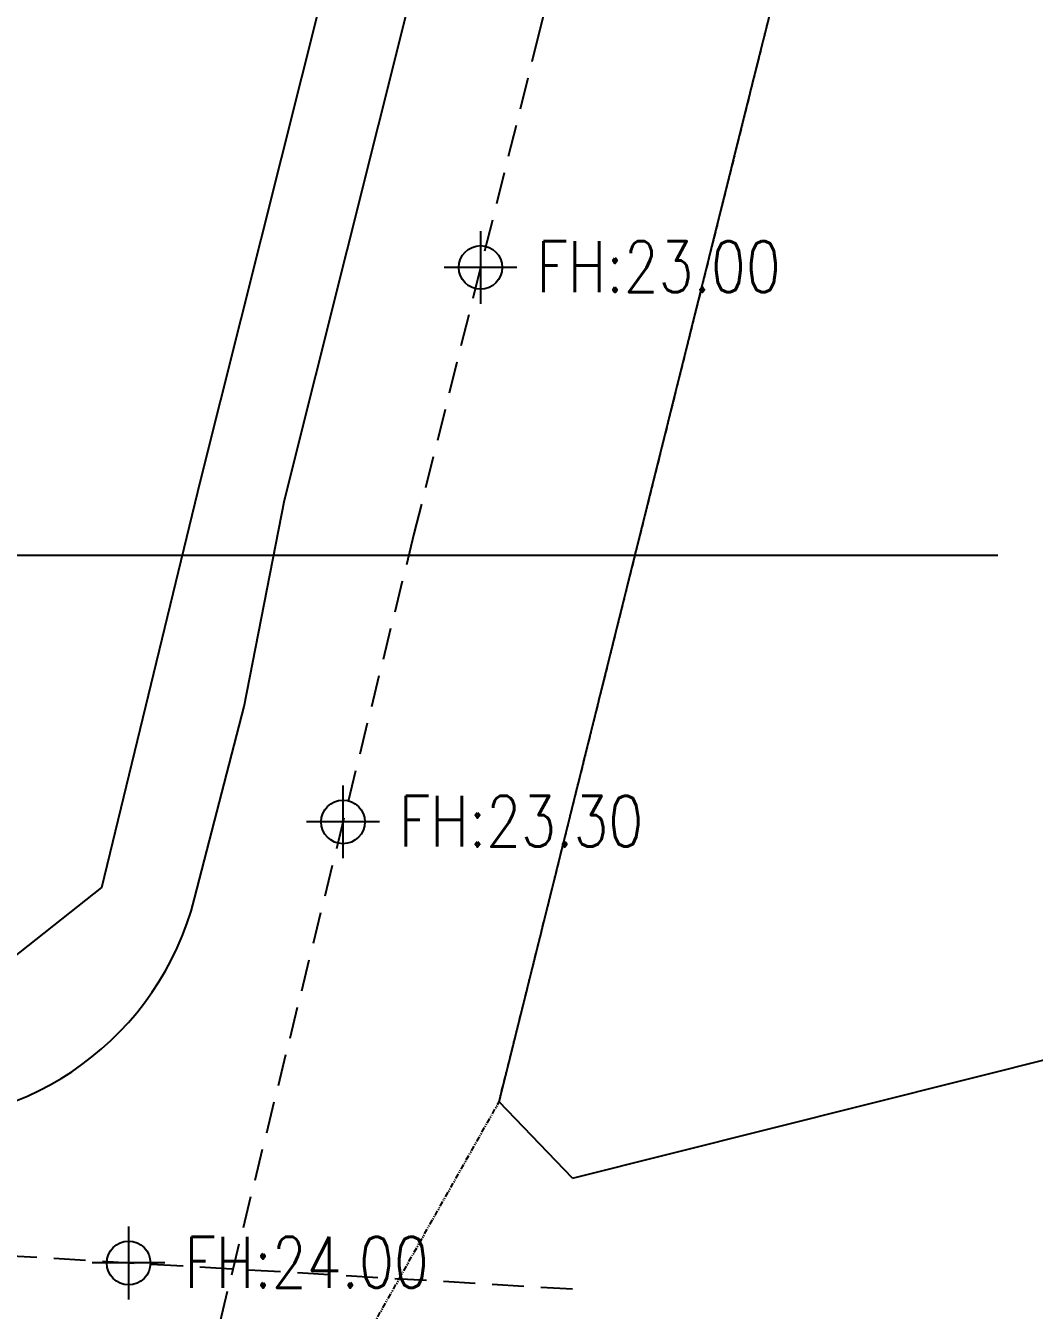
# Model space of a CAD drawing. Header units: millimetres. Extents: x 1145859089 to 1147511753, y -1047484727 to -1047247487.
# Drawn here: x 1147006341 to 1147030116, y -1047456856 to -1047426569 of the extents above; entities that cross this region are included whole.
import ezdxf
from ezdxf.xclip import XClip

# ---------------------------------------------------------------- set-up
doc = ezdxf.new("R2010")
doc.units = ezdxf.units.MM
doc.header["$LTSCALE"] = 100
doc.header["$MEASUREMENT"] = 0
doc.header["$XCLIPFRAME"] = 2
doc.linetypes.add('단지배치도$0$HID', pattern=[2.3, 1.5, -0.8])
doc.linetypes.add('단지배치도$0$PHANTOM', pattern=[2.5, 1.25, -0.25, 0.25, -0.25, 0.25, -0.25])
doc.layers.get('0').update_dxf_attribs({"linetype": 'CONTINUOUS'})
for name, color, linetype in [('XREF', 135, 'CONTINUOUS'), ('단지배치도$0$S240910', 33, 'CONTINUOUS'), ('단지배치도$0$W240910', 135, 'CONTINUOUS')]:
    doc.layers.add(name, color=color, linetype=linetype)
doc.styles.add('단지배치도$0$WS1', font='romans.shx', dxfattribs={"width": 0.8, "bigfont": 'whgtxt.shx'})

# ---------------------------------------------------------------- blocks, each defined once
blk = doc.blocks.new('단지배치도$0$zw$9902')
at = {"layer": '단지배치도$0$W240910', "linetype": '단지배치도$0$HID', "ltscale": 5}
for p, q in [((91970, -42340), (88717, -55323)), ((88717, -55323), (85754, -67181)), ((85754, -67181), (79558, -92337)), ((89494, -84991), (68433, -83744))]:
    blk.add_line(p, q, dxfattribs=at)
at = {"layer": '단지배치도$0$W240910', "ltscale": 10}
for p, q in [((93738, -56565), (96910, -43806)), ((90783, -68430), (93738, -56565)), ((87761, -80573), (90783, -68430)), ((89494, -82370), (101046, -79472)), ((89494, -82370), (87761, -80573))]:
    blk.add_line(p, q, dxfattribs=at)
at = {"layer": '단지배치도$0$W240910', "linetype": '단지배치도$0$PHANTOM'}
for p, q in [((93738, -56565), (96910, -43806)), ((90783, -68430), (93738, -56565)), ((87761, -80573), (90783, -68430)), ((80476, -93481), (87761, -80573))]:
    blk.add_line(p, q, dxfattribs=at)
at = {"layer": '단지배치도$0$W240910'}
for p, q in [((80724, -65933), (83696, -54081)), ((82703, -66390), (85653, -54592)), ((87323, -60042), (87323, -61756)), ((88181, -60899), (86466, -60899)), ((78394, -75520), (80724, -65933)), ((81748, -71248), (82703, -66390)), ((80584, -75779), (81748, -71248)), ((84081, -73115), (84081, -74830)), ((84938, -73972), (83224, -73972)), ((73957, -79035), (78394, -75520)), ((79027, -83514), (79027, -85229)), ((79884, -84371), (78169, -84371))]:
    blk.add_line(p, q, dxfattribs=at)
at = {"layer": '단지배치도$0$W240910', "ltscale": 5}
blk.add_line((67000, -67682), (99517, -67682), dxfattribs=at)
at = {"layer": '단지배치도$0$W240910'}
for centre in [(87323, -60899), (84081, -73972), (79027, -84371)]:
    blk.add_circle(centre, 514, dxfattribs=at)
blk.add_arc((73804, -74037), 7000, 266.6096, 345.597, dxfattribs=at)
at = {"layer": '단지배치도$0$S240910', "style": '단지배치도$0$WS1', "width": 0.8}
for s, p in [('FH:23.00', (88641, -61481)), ('FH:23.30', (85399, -74555)), ('FH:24.00', (80344, -84953))]:
    blk.add_text(s, height=1200, dxfattribs=at).set_placement(p)
blk = doc.blocks.new('단지배치도')
blk.add_blockref('단지배치도$0$zw$9902', (141034, 142437))

msp = doc.modelspace()

# ---------------------------------------------------------------- block references
at = {"layer": 'XREF'}
ref = msp.add_blockref('단지배치도', (1146788705.034274, -1047513806.462535), dxfattribs=at)
XClip(ref).set_block_clipping_path([(72982.4064819524, 34919.7593965302), (360382.4067475507, 255319.7593436702)])

doc.saveas('drawing.dxf')
